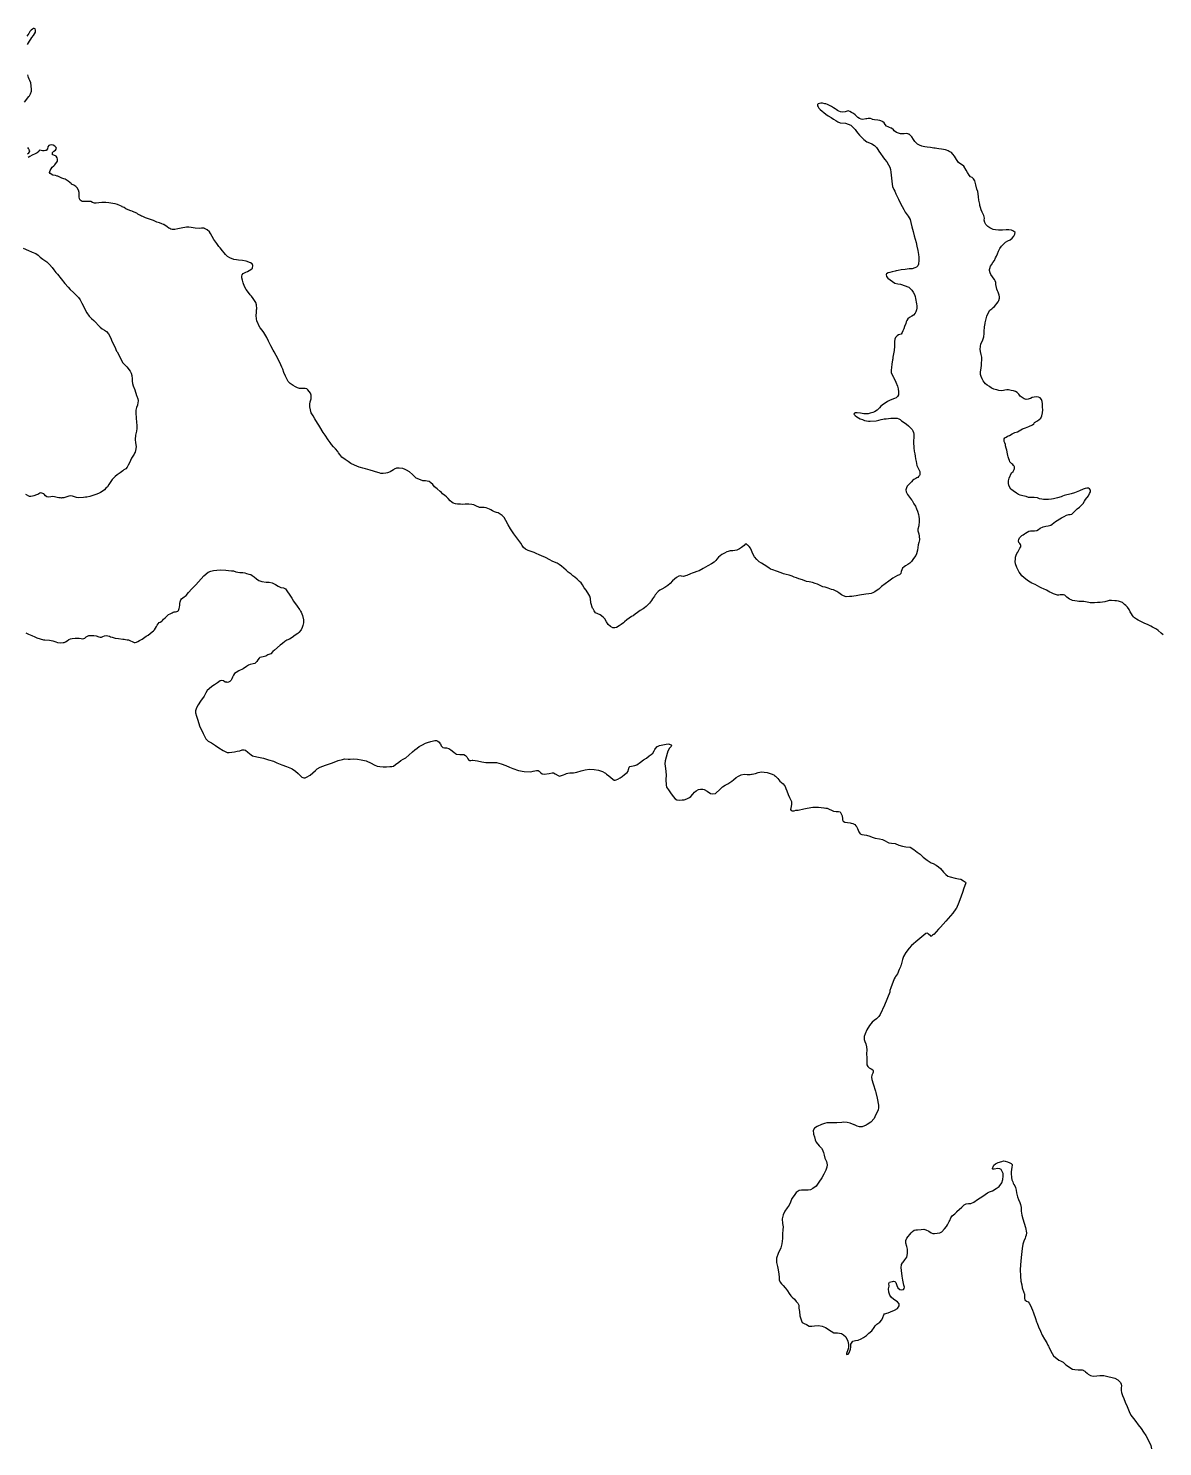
# Model space of a CAD drawing. Header units: inches. Extents: x 1341578 to 1502124, y 557203 to 748561.
# Drawn here: x 1486594 to 1489881, y 608243 to 612353 of the extents above; entities that cross this region are included whole.
import ezdxf

# ---------------------------------------------------------------- set-up
doc = ezdxf.new("R2010")
doc.units = ezdxf.units.IN
doc.header["$MEASUREMENT"] = 0
doc.layers.add('Zipcode', color=7, linetype='Continuous')

msp = doc.modelspace()

# ---------------------------------------------------------------- linework, layer by layer
at = {"layer": 'Zipcode'}
for points in [[(1486591.7, 612306.2), (1486594.6, 612311), (1486597.7, 612315.9), (1486600.9, 612321.2), (1486604.2, 612326.8), (1486608.5, 612332.2), (1486612.1, 612337.1), (1486614.5, 612342.3), (1486614.9, 612347.4), (1486613.2, 612351.4), (1486610.9, 612352.9), (1486608.9, 612352.9), (1486606, 612351.1), (1486602.4, 612347.7), (1486598.5, 612343.4), (1486595, 612338), (1486589.7, 612330.6)], [(1486582.8, 612139.3), (1486595.5, 612155.2), (1486597.1, 612157.5), (1486600.5, 612163.5), (1486602.6, 612170.5), (1486602.9, 612176.6), (1486601.2, 612194.9), (1486598.6, 612201.6), (1486596.2, 612206), (1486594.6, 612210.9), (1486592.7, 612218.2)], [(1489882.5, 610596), (1489876.7, 610600.6), (1489868.1, 610607.7), (1489862.6, 610611.7), (1489857.1, 610614.5), (1489851.2, 610617.8), (1489846.7, 610620.4), (1489836.7, 610625.3), (1489829.5, 610628.5), (1489823.5, 610631.4), (1489819.3, 610633.5), (1489809.6, 610638.2), (1489804.6, 610641.3), (1489799.2, 610645.2), (1489796.2, 610647.9), (1489793.6, 610651.8), (1489790.4, 610656.1), (1489787, 610662.7), (1489783.3, 610669.1), (1489778.4, 610675.7), (1489774.5, 610680.2), (1489770.5, 610683.8), (1489764, 610689), (1489758.5, 610691.5), (1489752.7, 610693), (1489747.1, 610693.8), (1489741.9, 610694.4), (1489732.6, 610695.5), (1489726.1, 610694.9), (1489720.1, 610693.6), (1489716.3, 610692.6), (1489713.4, 610691.4), (1489699.7, 610689.3), (1489692.3, 610688.9), (1489683.1, 610688.1), (1489678.6, 610687.9), (1489674.4, 610688.1), (1489670.6, 610688.7), (1489666.6, 610689.1), (1489656.9, 610691.4), (1489652, 610692.4), (1489646.2, 610692.6), (1489641, 610692.5), (1489637.9, 610692.6), (1489632.7, 610692.9), (1489625.8, 610693.8), (1489619.6, 610695.4), (1489615.5, 610697.1), (1489610.4, 610699.3), (1489606.9, 610701.7), (1489603.4, 610704.9), (1489597, 610710.2), (1489593.2, 610711.4), (1489589.4, 610711.9), (1489584, 610711.7), (1489579.4, 610711), (1489575.8, 610710.7), (1489564.4, 610714.2), (1489558.4, 610717), (1489553.6, 610719.7), (1489549, 610722), (1489544.4, 610724.9), (1489535.4, 610728.7), (1489530.7, 610730.6), (1489524.4, 610733.9), (1489511.1, 610741), (1489501.2, 610745.5), (1489497, 610747.9), (1489492.3, 610750.9), (1489484.4, 610757.2), (1489478.7, 610761.3), (1489473, 610766.9), (1489468.9, 610772.1), (1489465.3, 610777.3), (1489463.2, 610780.7), (1489458.2, 610791.1), (1489454.4, 610800.9), (1489453.8, 610807.7), (1489454.4, 610814.4), (1489454.8, 610820.7), (1489456, 610826.5), (1489458.2, 610831.6), (1489461.1, 610835.5), (1489463, 610838.6), (1489467.1, 610846.6), (1489469.5, 610850.3), (1489469.8, 610854.1), (1489468.5, 610857.3), (1489466.5, 610860.6), (1489464.1, 610863.4), (1489463.1, 610867.6), (1489463.8, 610872.1), (1489466.1, 610877), (1489468.8, 610879.8), (1489472.7, 610883.2), (1489476.6, 610885.8), (1489480.8, 610888.5), (1489483.6, 610890.6), (1489492.9, 610895.8), (1489497.9, 610897.3), (1489503.2, 610897.3), (1489509.3, 610897.3), (1489515.8, 610898.4), (1489521.4, 610900.8), (1489526, 610904.3), (1489534.7, 610908.5), (1489541.9, 610910.9), (1489549, 610911.8), (1489556.8, 610913.3), (1489561, 610916.3), (1489565.5, 610920.1), (1489570, 610924), (1489588, 610934.8), (1489595.2, 610938.5), (1489602.5, 610942.1), (1489608.4, 610943.9), (1489613.1, 610944.2), (1489617.8, 610945.2), (1489621.5, 610949.2), (1489632.6, 610960.8), (1489640, 610965.7), (1489646, 610971.2), (1489650.2, 610976.3), (1489654.2, 610982.8), (1489657, 610987.4), (1489665.9, 610998.4), (1489669, 611004.9), (1489671.2, 611010.4), (1489671.4, 611013.9), (1489671.5, 611014.6), (1489669.2, 611018.8), (1489665.6, 611020.6), (1489660.6, 611020.7), (1489656.3, 611019.7), (1489650.7, 611017.3), (1489640, 611012.9), (1489630.3, 611009), (1489625.1, 611007.1), (1489615.8, 611004.6), (1489595.8, 610999.4), (1489590.8, 610997.4), (1489586.6, 610995.3), (1489576.4, 610992.3), (1489564.4, 610989.5), (1489558.3, 610988.3), (1489550.3, 610988.1), (1489535.9, 610987.4), (1489530.2, 610988.3), (1489523.6, 610990.1), (1489518.1, 610992.7), (1489508.5, 610993.9), (1489500, 610993.5), (1489492.3, 610993.5), (1489484.9, 610996.4), (1489475.7, 610998.7), (1489468.3, 611000.6), (1489463.2, 611002.6), (1489456.9, 611006.3), (1489447.4, 611012.8), (1489440.7, 611017.3), (1489435, 611028.3), (1489433.9, 611035.2), (1489434.1, 611042.1), (1489435.7, 611049.7), (1489443.2, 611064.8), (1489447.2, 611069.2), (1489450.5, 611074.4), (1489451.8, 611078), (1489451.6, 611082), (1489450.6, 611084.8), (1489449, 611086.7), (1489446.3, 611088.8), (1489443.5, 611090.9), (1489440.7, 611093.7), (1489438.3, 611097.3), (1489436.5, 611101), (1489434.7, 611105.3), (1489433.1, 611111.2), (1489432.1, 611115.5), (1489431, 611120.1), (1489428.9, 611130.5), (1489427.4, 611136.9), (1489425.7, 611143.3), (1489425, 611147.1), (1489423.7, 611152), (1489421.7, 611155.8), (1489421.1, 611159.3), (1489421.2, 611163.7), (1489423.2, 611166.4), (1489426.9, 611168.8), (1489431.1, 611170.8), (1489436.6, 611173.5), (1489444.3, 611177.8), (1489452.4, 611181.5), (1489459.9, 611184.3), (1489465.2, 611186.7), (1489469.8, 611189.4), (1489474.7, 611192.3), (1489482.9, 611195.8), (1489492.8, 611199), (1489503.6, 611203.8), (1489507.7, 611206.6), (1489509.6, 611210.6), (1489517.8, 611215.8), (1489523.3, 611220), (1489527.3, 611223.9), (1489530.6, 611230.3), (1489532.7, 611238.6), (1489533.1, 611247.2), (1489532.7, 611255.2), (1489532.5, 611264.5), (1489531.7, 611271.7), (1489529.4, 611277.4), (1489525.9, 611281.9), (1489521.4, 611284.7), (1489514, 611285.5), (1489508.4, 611284.6), (1489502.9, 611283), (1489498.1, 611280.8), (1489494.3, 611279.3), (1489491.1, 611278), (1489484.8, 611277.6), (1489479.7, 611279.5), (1489473.6, 611283), (1489468.3, 611287.4), (1489464, 611292.8), (1489459.3, 611297.6), (1489454, 611300.5), (1489448.9, 611302.3), (1489441.4, 611303.5), (1489433.7, 611305.3), (1489429.3, 611305.1), (1489423.7, 611304.2), (1489419.7, 611303.5), (1489413.5, 611303.1), (1489406, 611303.9), (1489400, 611305.2), (1489395.1, 611306.3), (1489391.4, 611307.8), (1489387.8, 611309.4), (1489384.9, 611310.8), (1489379, 611315), (1489372.3, 611319.1), (1489367.2, 611323.3), (1489363.4, 611327.7), (1489360.5, 611331.9), (1489358.2, 611337.8), (1489354.9, 611344.2), (1489352.5, 611349.5), (1489352.5, 611357.1), (1489353.8, 611363.7), (1489355.3, 611368.4), (1489356, 611376.8), (1489356.1, 611385.4), (1489356.7, 611390), (1489356.4, 611399.9), (1489354.9, 611408.3), (1489353.2, 611416.6), (1489352.2, 611423.2), (1489352.9, 611431.3), (1489354, 611438.5), (1489358.6, 611447.7), (1489362.1, 611459.4), (1489363.9, 611468.9), (1489363.9, 611479.6), (1489364.3, 611483.1), (1489364.8, 611488), (1489366.3, 611497.8), (1489366.8, 611499.8), (1489371.3, 611519), (1489373.5, 611523.4), (1489380.4, 611536), (1489382.8, 611538.4), (1489385.5, 611540.5), (1489389.7, 611543.7), (1489393.3, 611547.1), (1489397.7, 611551.7), (1489400.5, 611555.3), (1489404.1, 611561), (1489405.8, 611564.7), (1489407.6, 611570.7), (1489408, 611574.9), (1489407.4, 611579.5), (1489406, 611583), (1489404.2, 611588.1), (1489402, 611592.6), (1489399.9, 611597.4), (1489399.1, 611602.2), (1489397.4, 611610.4), (1489397.1, 611616.2), (1489395.8, 611621), (1489393.6, 611625.3), (1489390, 611629.8), (1489389.6, 611630.3), (1489387.3, 611633.2), (1489383.3, 611639.3), (1489380.7, 611644.6), (1489379.1, 611651.2), (1489379.4, 611654.2), (1489379.7, 611656.8), (1489382.3, 611663.7), (1489384.6, 611668.1), (1489388.6, 611674.6), (1489393.2, 611680.4), (1489396.6, 611687.6), (1489399.1, 611692.5), (1489401.8, 611699.5), (1489405.1, 611707.6), (1489408.5, 611715.2), (1489413.9, 611722.3), (1489417.2, 611725.7), (1489421.1, 611729.9), (1489425.3, 611733.1), (1489432.1, 611737.1), (1489438.9, 611740.4), (1489444.9, 611745.2), (1489449.6, 611750.7), (1489452.6, 611756.7), (1489453.3, 611761), (1489449, 611765.5), (1489442.7, 611767.9), (1489435.4, 611769), (1489427.2, 611769.2), (1489416.6, 611768.3), (1489405.3, 611768), (1489396.7, 611769.1), (1489389.9, 611770.4), (1489379.8, 611774.7), (1489373.9, 611778.7), (1489368.3, 611784.6), (1489365.3, 611790.2), (1489363.7, 611797.1), (1489364.3, 611803), (1489362.1, 611811), (1489358, 611820), (1489354.6, 611827.3), (1489352.8, 611833.7), (1489351.4, 611839.7), (1489350.5, 611843.4), (1489347.6, 611855.5), (1489346.7, 611865.2), (1489346.1, 611873.4), (1489344.8, 611880.1), (1489342.7, 611887.4), (1489339.4, 611899.4), (1489336.4, 611910.7), (1489332.7, 611916.6), (1489328.4, 611920.4), (1489324.1, 611923.2), (1489320.3, 611927.6), (1489315, 611934.9), (1489311.4, 611941.9), (1489304.2, 611954), (1489289.6, 611964.5), (1489283, 611973.3), (1489277.6, 611982.4), (1489273.1, 611988.4), (1489268.6, 611992.8), (1489262.5, 611996.5), (1489259, 611998), (1489254.1, 611999.7), (1489251.3, 612000.6), (1489239.6, 612002.6), (1489232.2, 612004.1), (1489226.7, 612005.1), (1489221.7, 612005.8), (1489217.9, 612006.1), (1489207.9, 612007.7), (1489198.3, 612008.8), (1489191.9, 612009.8), (1489186.7, 612010.5), (1489182.5, 612011.4), (1489175.7, 612014.1), (1489170.7, 612017.6), (1489166.6, 612021.1), (1489163, 612025.2), (1489158.9, 612030.5), (1489154.4, 612038.8), (1489151.4, 612041.8), (1489149.2, 612043.8), (1489145.9, 612046.2), (1489144.6, 612046.8), (1489142.8, 612047.8), (1489139.4, 612048.3), (1489132, 612047), (1489122.6, 612047.1), (1489121.2, 612047.5), (1489115.1, 612049), (1489109.8, 612051.4), (1489103, 612056.3), (1489100.4, 612058.6), (1489094.9, 612063.5), (1489093.8, 612063.9), (1489089.6, 612065.5), (1489084.9, 612067.2), (1489080.6, 612069.9), (1489076.5, 612074.5), (1489073.3, 612078.8), (1489070.3, 612081.7), (1489068.7, 612083.3), (1489061.3, 612085.8), (1489055.4, 612086.5), (1489045.9, 612087.9), (1489040.3, 612089.3), (1489039.2, 612089.6), (1489033.8, 612091.4), (1489029.9, 612091.8), (1489029.3, 612091.9), (1489027.6, 612091.7), (1489023.9, 612091.2), (1489023, 612091.1), (1489020.4, 612090.5), (1489011.6, 612089), (1489007.4, 612089.6), (1489002.1, 612091.9), (1488997.9, 612094.5), (1488994.2, 612097.8), (1488990.1, 612102.4), (1488985.3, 612106.4), (1488979.5, 612109.4), (1488974, 612112.4), (1488969.8, 612113.5), (1488966.5, 612112.9), (1488961.2, 612111.2), (1488953.3, 612110.4), (1488947.5, 612111.1), (1488942, 612112.9), (1488938.2, 612114.9), (1488934.2, 612117.6), (1488932.1, 612119.4), (1488927.3, 612122.2), (1488920.9, 612127), (1488915.3, 612129.7), (1488909.5, 612132.3), (1488905.2, 612134.2), (1488901.6, 612134.5), (1488895, 612136.2), (1488890.1, 612136.6), (1488886.1, 612135.7), (1488882.7, 612134.5), (1488881.6, 612133), (1488881, 612132.3), (1488880.5, 612130.1), (1488881, 612128.1), (1488882.3, 612125.1), (1488884.5, 612122), (1488888.1, 612118), (1488904.6, 612104), (1488911.5, 612099.7), (1488920.5, 612094.7), (1488927.4, 612090.3), (1488933.5, 612085.5), (1488939.3, 612082.3), (1488945.8, 612079), (1488961.7, 612077.9), (1488969.5, 612075.8), (1488977.1, 612072.1), (1488984.3, 612066.1), (1488989.7, 612059.8), (1488994, 612053.9), (1488997.9, 612048.8), (1489002.4, 612043.8), (1489014.9, 612030.9), (1489023.4, 612024.4), (1489031.3, 612021), (1489038.4, 612018.2), (1489045.5, 612013.6), (1489051.2, 612007.5), (1489055.1, 612002.3), (1489058, 611997.4), (1489074.6, 611974.3), (1489081.4, 611966), (1489086.5, 611957.6), (1489090.1, 611950.6), (1489092.1, 611943.7), (1489092.9, 611936.6), (1489096.6, 611901.9), (1489098.1, 611894.7), (1489101.3, 611886), (1489104.3, 611880.9), (1489108, 611873.1), (1489115.1, 611858.1), (1489121.8, 611843.4), (1489125.5, 611836.8), (1489130.4, 611827.9), (1489134.7, 611820.8), (1489143.1, 611808.9), (1489148.7, 611799.1), (1489151.1, 611790), (1489154, 611778.1), (1489157.4, 611764.7), (1489160.7, 611752.2), (1489163.9, 611742), (1489166.3, 611732.2), (1489168.8, 611722), (1489171.6, 611709.2), (1489173.4, 611697.9), (1489174, 611689.9), (1489173.9, 611681.3), (1489172.9, 611669.3), (1489171.7, 611665.1), (1489167.8, 611661.3), (1489162.8, 611658.7), (1489155.1, 611656.6), (1489146, 611656.2), (1489140.2, 611655.4), (1489134.6, 611654.5), (1489122.6, 611652.8), (1489114.1, 611651.5), (1489109, 611650.3), (1489105.4, 611649.2), (1489096.9, 611647.5), (1489089.9, 611645.6), (1489085.1, 611644.1), (1489080.7, 611641.8), (1489079.3, 611639.3), (1489081, 611634.2), (1489084.2, 611629.4), (1489104.5, 611614.3), (1489113.2, 611612.4), (1489121, 611611.8), (1489145, 611602.7), (1489148.3, 611600.1), (1489153.8, 611594.3), (1489157.6, 611589), (1489161.5, 611581.3), (1489163.3, 611576.2), (1489164.3, 611570.4), (1489167.5, 611554.6), (1489168, 611548.6), (1489168, 611541.8), (1489167.3, 611537.3), (1489165.3, 611531.4), (1489163.2, 611527.4), (1489158.5, 611522), (1489153.7, 611518.8), (1489146.7, 611515.3), (1489142.6, 611511.2), (1489139.5, 611506.8), (1489137.5, 611502.2), (1489136.3, 611497.6), (1489133, 611489.4), (1489130.7, 611482.4), (1489128.2, 611476.6), (1489125.6, 611471.4), (1489122.9, 611466.8), (1489115.5, 611464.5), (1489111.4, 611462.1), (1489106.9, 611457.2), (1489105, 611452.7), (1489103.6, 611445.4), (1489103.5, 611437.7), (1489104.1, 611432), (1489102.4, 611419.6), (1489100.7, 611410.1), (1489098.9, 611400), (1489098.4, 611395.8), (1489098, 611392.3), (1489096.4, 611380.1), (1489094.6, 611370.2), (1489094.4, 611362.1), (1489094.5, 611354.8), (1489098.6, 611346.3), (1489100.2, 611343.5), (1489100.9, 611342.2), (1489107.3, 611327.6), (1489112.3, 611316.4), (1489114.6, 611308.7), (1489115.4, 611299.7), (1489115.2, 611291.2), (1489112.8, 611285.9), (1489108.3, 611282), (1489103.3, 611280.3), (1489095.7, 611277.1), (1489089.5, 611274.8), (1489083.8, 611271.5), (1489079.5, 611268.6), (1489071.6, 611263.6), (1489064.4, 611258.3), (1489059.9, 611253.6), (1489056, 611249.6), (1489053.9, 611246.5), (1489045.3, 611241.8), (1489040.6, 611239.7), (1489033.6, 611237.5), (1489027, 611236.3), (1489021.3, 611235.7), (1489014.8, 611236.3), (1489005, 611238), (1488995.4, 611239), (1488990.3, 611238.4), (1488986.1, 611236.3), (1488987, 611234.1), (1488990.2, 611230.8), (1488994.5, 611227.7), (1488999, 611224.6), (1489004.3, 611221.8), (1489010.5, 611219.3), (1489016.7, 611216.9), (1489022.8, 611215.9), (1489028, 611215.2), (1489032.8, 611214.7), (1489050.2, 611215.8), (1489058.4, 611217.8), (1489065.5, 611219.6), (1489069.9, 611220.7), (1489074.1, 611221.2), (1489079.1, 611221.2), (1489093.2, 611223.1), (1489104.3, 611223.8), (1489111.6, 611223.1), (1489116.5, 611221.2), (1489120.1, 611219.2), (1489124.2, 611215.8), (1489131.5, 611210.5), (1489138.4, 611205.7), (1489144.1, 611200.9), (1489149.3, 611196.2), (1489154.7, 611190.4), (1489157.2, 611186.5), (1489158.9, 611182.1), (1489160, 611176.8), (1489160.2, 611171.4), (1489158.3, 611154.1), (1489159.3, 611137.6), (1489161, 611127.9), (1489162.7, 611120.4), (1489163.8, 611113.2), (1489164.8, 611106), (1489166.3, 611097.8), (1489167.7, 611092), (1489168.5, 611086.3), (1489175.4, 611072.8), (1489176.9, 611068.9), (1489177.2, 611063.7), (1489176.7, 611059.6), (1489175.7, 611056.9), (1489173.2, 611054.1), (1489170.9, 611051.9), (1489168.3, 611050.2), (1489165.4, 611048.8), (1489163.5, 611048.1), (1489159.9, 611046), (1489156.5, 611043.3), (1489153.2, 611039.4), (1489147.8, 611034.3), (1489143.9, 611030), (1489140.7, 611025.9), (1489138, 611021.6), (1489136.9, 611015.9), (1489137.8, 611009.5), (1489141, 611002.1), (1489146.8, 610994.1), (1489153.2, 610987.1), (1489154.5, 610984.8), (1489160.1, 610975.3), (1489164.1, 610968), (1489167.8, 610960.7), (1489170.6, 610953.5), (1489173.2, 610944.5), (1489174.1, 610938.1), (1489174.7, 610931.9), (1489174.7, 610924.9), (1489174.7, 610924.7), (1489174, 610911.4), (1489171.7, 610901.4), (1489171.7, 610896.5), (1489174.4, 610888.1), (1489175.6, 610881.3), (1489175.8, 610871), (1489174.2, 610863.6), (1489171.9, 610856.5), (1489170, 610840.7), (1489167.3, 610830), (1489165.1, 610825.5), (1489161.7, 610820.5), (1489156.8, 610813.6), (1489153.1, 610808.4), (1489147.9, 610803.7), (1489141.9, 610799.2), (1489135.9, 610795.3), (1489131.5, 610792.5), (1489126.5, 610788.5), (1489122.8, 610778.8), (1489122.1, 610773.3), (1489122.1, 610773.2), (1489121.7, 610772.9), (1489118.1, 610769.5), (1489112.4, 610767.5), (1489105.5, 610763.4), (1489098.7, 610760), (1489087.7, 610751.4), (1489066.5, 610735.7), (1489061.2, 610730.6), (1489058.2, 610727.9), (1489053.9, 610724.8), (1489046.3, 610720.1), (1489041.3, 610717.4), (1489035.8, 610715.1), (1489029.3, 610714.3), (1489021, 610713.7), (1489002.3, 610710.1), (1488992.8, 610708.5), (1488986.1, 610707.6), (1488980.5, 610707.1), (1488973.6, 610706.2), (1488963.3, 610706.1), (1488955.6, 610708.3), (1488950.5, 610711.3), (1488946.1, 610714.4), (1488942.3, 610717.6), (1488937, 610721.6), (1488930.7, 610724.2), (1488926.6, 610725.6), (1488921.5, 610727.2), (1488911.1, 610731.3), (1488903, 610733.4), (1488896.5, 610735), (1488890.7, 610737.8), (1488880.9, 610742), (1488873.7, 610744.7), (1488866.1, 610746.8), (1488856.4, 610748.7), (1488849.1, 610750.1), (1488837.2, 610754.5), (1488826.7, 610757.7), (1488820.2, 610760.3), (1488813.4, 610763), (1488807.2, 610766), (1488798.7, 610768.2), (1488789.5, 610770.4), (1488781.9, 610772.4), (1488775, 610775), (1488761.4, 610780.5), (1488751.4, 610783.9), (1488744.8, 610786.2), (1488739.1, 610789.4), (1488726.3, 610798.2), (1488718, 610803.1), (1488711.4, 610807.6), (1488711.3, 610807.6), (1488704.8, 610813.6), (1488697.8, 610821.6), (1488692.9, 610830.2), (1488688.9, 610839.7), (1488686.1, 610846.5), (1488682.7, 610851.9), (1488678.3, 610855.4), (1488678, 610855.6), (1488673.5, 610858.8), (1488671.3, 610857.9), (1488668.5, 610854.7), (1488664.3, 610851.8), (1488660.4, 610848.8), (1488655, 610845), (1488650.4, 610842.7), (1488646.5, 610841.4), (1488635.4, 610839.3), (1488627.7, 610838.6), (1488621.6, 610837.3), (1488618, 610835.9), (1488611.3, 610832.7), (1488603.2, 610827.9), (1488594.2, 610820.3), (1488589.2, 610815.3), (1488585.7, 610811.2), (1488580.8, 610806.5), (1488573.5, 610801.3), (1488563.2, 610796), (1488555.6, 610791.3), (1488549.5, 610787.4), (1488537.4, 610781.2), (1488531, 610779.1), (1488523.2, 610776.3), (1488517.1, 610774.3), (1488512.2, 610772.5), (1488502.1, 610767.6), (1488491.7, 610764.5), (1488486.3, 610765.5), (1488483.2, 610766.6), (1488478.4, 610765.5), (1488471.6, 610761.9), (1488460.9, 610751.8), (1488453.7, 610744.6), (1488447.1, 610738.6), (1488438.4, 610732.5), (1488429.3, 610728.4), (1488423.4, 610725), (1488418.9, 610721.1), (1488410.6, 610711.8), (1488408.1, 610708), (1488402.7, 610700.3), (1488399.4, 610694.8), (1488393.3, 610687.4), (1488389.1, 610682.7), (1488383.8, 610677.7), (1488379.4, 610674.2), (1488375.3, 610671.3), (1488366.6, 610666), (1488359, 610660), (1488352.6, 610655.2), (1488346.5, 610650.5), (1488341.9, 610648.5), (1488335, 610644.2), (1488328.2, 610638.7), (1488321.7, 610633.1), (1488318.1, 610630.6), (1488311.7, 610625.7), (1488306.3, 610621.5), (1488298.3, 610616.7), (1488293.7, 610615.4), (1488287.6, 610616.3), (1488280.7, 610619.4), (1488274.3, 610625.6), (1488269.5, 610633.6), (1488264.7, 610641.8), (1488259.5, 610646.7), (1488251.1, 610653.5), (1488237.3, 610659.6), (1488233.4, 610664.7), (1488230.5, 610670.9), (1488228.8, 610673.1), (1488224.2, 610688.2), (1488223.1, 610701.1), (1488221.3, 610707.8), (1488217.9, 610712.9), (1488210, 610724.7), (1488204.9, 610732.2), (1488200, 610740.3), (1488195.3, 610746.7), (1488190.5, 610750.3), (1488183.8, 610757.3), (1488177.4, 610762.5), (1488171.8, 610766.9), (1488166.9, 610771.3), (1488158.3, 610777.2), (1488151.9, 610783.2), (1488145.3, 610788.6), (1488138.7, 610794.1), (1488132.4, 610799.3), (1488126.1, 610802.9), (1488118.7, 610806.5), (1488111.8, 610809.1), (1488104.8, 610812.6), (1488092.6, 610819.2), (1488081.2, 610824.3), (1488074, 610827.1), (1488065.7, 610830.9), (1488059.3, 610834.3), (1488053.4, 610836.5), (1488042, 610840.3), (1488034.9, 610843.4), (1488028.4, 610849), (1488024.6, 610854.1), (1488020.5, 610861.6), (1488011.9, 610872.9), (1488006, 610880.6), (1488000.9, 610888.1), (1487997.2, 610894), (1487991.2, 610902.5), (1487983.8, 610914.5), (1487977.5, 610927.2), (1487972.6, 610935.8), (1487967.2, 610941.4), (1487954.8, 610948.7), (1487950.5, 610950.3), (1487944.5, 610952.2), (1487938.4, 610954.7), (1487933.6, 610958.1), (1487930.4, 610960.2), (1487920.6, 610963.8), (1487914.6, 610964.4), (1487908.7, 610964.2), (1487901.2, 610965), (1487891, 610969), (1487884.4, 610972.1), (1487878.5, 610973), (1487870.1, 610974), (1487859.3, 610974.1), (1487851.6, 610973.7), (1487846.4, 610974.1), (1487841.9, 610974.2), (1487837.8, 610974), (1487831.2, 610975.1), (1487825.2, 610977.3), (1487821, 610979.7), (1487816.4, 610983.7), (1487810.3, 610990.9), (1487805.1, 610995.8), (1487801.1, 610998.9), (1487794.2, 611004.5), (1487790.8, 611008.1), (1487786.8, 611011.4), (1487778.6, 611018.2), (1487770.9, 611024.5), (1487765.9, 611031.2), (1487760.6, 611036.2), (1487755.3, 611039.9), (1487749.6, 611041.2), (1487745.1, 611041.7), (1487736.9, 611042), (1487725.6, 611046.3), (1487717.6, 611050), (1487711.6, 611055.2), (1487707, 611060.1), (1487698, 611068.1), (1487689.7, 611072.5), (1487685.6, 611074.8), (1487679.2, 611077.1), (1487668.6, 611078.7), (1487660.6, 611078.3), (1487654.4, 611075.6), (1487652.4, 611073.8), (1487642.3, 611067.6), (1487637.8, 611065.9), (1487634.9, 611065.3), (1487629.9, 611064.3), (1487622.5, 611063.3), (1487620.8, 611063.4), (1487615.7, 611063.5), (1487610.8, 611064.7), (1487599.8, 611068.1), (1487593.7, 611070.2), (1487584, 611072.3), (1487571.2, 611076.2), (1487563.2, 611078.1), (1487556.1, 611080.1), (1487552.4, 611081.5), (1487539, 611087.4), (1487528.3, 611092.5), (1487520.3, 611097.6), (1487511.7, 611103.3), (1487502.6, 611110.8), (1487496.7, 611118.1), (1487493.1, 611123.1), (1487490.3, 611127.2), (1487483.7, 611134.8), (1487478.1, 611140.2), (1487472.4, 611146.9), (1487468.8, 611152.5), (1487462.8, 611161.1), (1487453.8, 611174.6), (1487448.5, 611182.3), (1487438.6, 611198.5), (1487435.2, 611203.6), (1487431.6, 611208.7), (1487424.1, 611221.8), (1487419.3, 611230.2), (1487413.8, 611238.6), (1487409.8, 611256), (1487409.6, 611264.4), (1487410.9, 611270.9), (1487413.1, 611279.3), (1487413.8, 611284.6), (1487413.2, 611290.5), (1487411.6, 611296.1), (1487403.5, 611305.9), (1487401.1, 611308), (1487396.3, 611309.6), (1487390.9, 611309.8), (1487385, 611309.1), (1487379.6, 611309.7), (1487374, 611311.2), (1487368, 611313.8), (1487361.1, 611317.6), (1487352.9, 611323.9), (1487346.9, 611329.8), (1487339.4, 611345.6), (1487334.6, 611355.3), (1487331.3, 611365.2), (1487328.7, 611371.3), (1487325.5, 611378), (1487317.7, 611394.6), (1487306.2, 611415.2), (1487303.4, 611420.7), (1487296.6, 611433.5), (1487289.6, 611446.7), (1487284.5, 611456.8), (1487276, 611472.1), (1487271, 611478.2), (1487265.8, 611485.1), (1487265, 611486.1), (1487256.2, 611505.1), (1487255.1, 611511.1), (1487253.8, 611520.7), (1487254.6, 611529.4), (1487255.3, 611537.4), (1487255.5, 611540.2), (1487254.7, 611551.8), (1487252.7, 611558.6), (1487249.6, 611564.2), (1487245.7, 611570), (1487241, 611576.6), (1487236.7, 611581.1), (1487231.6, 611587.6), (1487225.2, 611596.1), (1487220.4, 611604.7), (1487216, 611616), (1487214.2, 611623.7), (1487212.8, 611629.8), (1487212.5, 611634.8), (1487213.8, 611639.2), (1487216.2, 611642.3), (1487219.8, 611644.6), (1487224.3, 611646.9), (1487228.6, 611648.8), (1487238.6, 611654.1), (1487243.7, 611658), (1487244.7, 611666), (1487242.1, 611670.2), (1487237.2, 611673.1), (1487225.2, 611677.9), (1487214.2, 611680.6), (1487203.1, 611681.4), (1487197.3, 611681.8), (1487189.7, 611683.2), (1487177.7, 611687.7), (1487170.8, 611691.7), (1487165.5, 611697.4), (1487161.2, 611702.9), (1487156.9, 611707.9), (1487149.3, 611717.1), (1487146.2, 611721), (1487146.2, 611721), (1487139.6, 611729.4), (1487131.7, 611740.9), (1487126.6, 611749.5), (1487121.8, 611758.7), (1487118.4, 611763.7), (1487111.7, 611769.5), (1487104.8, 611773.3), (1487103.4, 611774.1), (1487095.4, 611774.1), (1487088.7, 611773.4), (1487077.5, 611774.4), (1487065.5, 611776.3), (1487059.2, 611776.7), (1487057.9, 611776.7), (1487051.9, 611776.5), (1487047.3, 611776.1), (1487041.2, 611774.7), (1487027.1, 611771.7), (1487018.1, 611769.8), (1487010.6, 611770), (1487006.5, 611771.4), (1487004.2, 611772.6), (1487001, 611774.3), (1486996.6, 611778.2), (1486986.2, 611784.2), (1486985.9, 611784.4), (1486980.4, 611786.8), (1486974.1, 611789), (1486966.3, 611791.6), (1486960.4, 611794.7), (1486956.1, 611796.3), (1486941.8, 611801.3), (1486933.8, 611804.1), (1486925.8, 611807.4), (1486922.1, 611808.9), (1486918.6, 611810.3), (1486911.6, 611814.3), (1486908.5, 611817.4), (1486896, 611822.2), (1486894.5, 611822.8), (1486890.9, 611824.1), (1486883.5, 611827.1), (1486876.2, 611830.4), (1486871.5, 611833.5), (1486865.9, 611836.1), (1486865.5, 611836.3), (1486861.2, 611838.9), (1486852.3, 611842.6), (1486845.4, 611844.1), (1486838.7, 611845.6), (1486827, 611847.3), (1486818.6, 611847.9), (1486811.9, 611848.8), (1486806.4, 611848.8), (1486797.9, 611847.6), (1486790.5, 611846.3), (1486785.8, 611846.6), (1486779.9, 611848.7), (1486775.3, 611851.1), (1486770.1, 611851.7), (1486765.3, 611851.2), (1486761, 611851.6), (1486750.1, 611850.9), (1486744, 611855.1), (1486741.8, 611858.6), (1486741.3, 611865), (1486741.1, 611869.8), (1486741.5, 611877.5), (1486739.7, 611884.5), (1486735.4, 611890.9), (1486731.7, 611894.3), (1486725.8, 611898.2), (1486719.2, 611901.9), (1486718.7, 611902.2), (1486709.5, 611909.9), (1486703.6, 611914.3), (1486700.5, 611915.5), (1486696.5, 611917), (1486690.5, 611919.3), (1486687.2, 611920.9), (1486683.5, 611922.6), (1486679.7, 611924.2), (1486677.7, 611925.1), (1486672.7, 611926.2), (1486664.8, 611927.9), (1486656.9, 611932.3), (1486655.5, 611935), (1486656.9, 611940.6), (1486663.3, 611950.4), (1486667.6, 611954.7), (1486670.4, 611957.7), (1486672.9, 611960.5), (1486676.2, 611964.9), (1486678.5, 611968.4), (1486678.8, 611972.5), (1486678.5, 611973.5), (1486677.5, 611977.7), (1486674.1, 611982.4), (1486667.4, 611985.9), (1486663.6, 611986.6), (1486663.8, 611988.6), (1486664.1, 611993.1), (1486667.9, 611996.8), (1486672.6, 612000.3), (1486675.1, 612004.4), (1486674.8, 612008.1), (1486671.7, 612010.5), (1486670.4, 612011.5), (1486665.4, 612014.4), (1486659.9, 612015.8), (1486656.1, 612014.9), (1486653, 612013.3), (1486650.5, 612009.6), (1486649.2, 612004.2), (1486646, 611999.5), (1486643.3, 611998.7), (1486639.4, 611998), (1486634.6, 611998.2), (1486630.6, 611999.1), (1486627.5, 611999.6), (1486625.4, 611998.6), (1486624.2, 611996.2), (1486619.6, 611992.2), (1486614.1, 611989.1), (1486605, 611985.4), (1486598.3, 611981.9), (1486593, 611978.8)], [(1486591.5, 611989), (1486595.6, 611991.8), (1486597, 611994.9), (1486597.8, 611997.9), (1486596.6, 612001.4), (1486594.6, 612004.7), (1486592.5, 612008.2)], [(1486579.1, 611716), (1486594.6, 611709.3), (1486602.6, 611705.5), (1486605.1, 611704.4), (1486615.2, 611700.5), (1486622, 611695.9), (1486624.1, 611693.8), (1486627.9, 611690.2), (1486635.7, 611683.9), (1486647.7, 611676), (1486655, 611668.4), (1486662.7, 611660.4), (1486668.2, 611653.4), (1486673.6, 611645.7), (1486678.2, 611640.5), (1486699.4, 611613.3), (1486709.3, 611603.3), (1486715.3, 611596.5), (1486724.3, 611587.9), (1486731.4, 611580.8), (1486739.3, 611572.6), (1486744.1, 611566.2), (1486749.3, 611557.1), (1486763.3, 611528.6), (1486770.3, 611518.8), (1486776.5, 611512.6), (1486783.2, 611506.4), (1486802, 611486.7), (1486808, 611482.7), (1486814.3, 611478.9), (1486820.4, 611474.2), (1486826.4, 611467.4), (1486832, 611457.4), (1486837.2, 611444.6), (1486844.3, 611430.1), (1486844.3, 611429.9), (1486849.5, 611418), (1486850.9, 611415.4), (1486867.9, 611383.6), (1486872.6, 611379), (1486879.2, 611372.5), (1486889.1, 611359.4), (1486892.1, 611353.8), (1486892.1, 611353.8), (1486894, 611346.9), (1486895.1, 611337), (1486895.2, 611331.1), (1486895.7, 611324.3), (1486897.8, 611317.5), (1486902.2, 611305.5), (1486907.7, 611289.2), (1486908.3, 611287.5), (1486911.4, 611279.7), (1486912.3, 611274.4), (1486912.3, 611274.2), (1486911.6, 611267.1), (1486910.5, 611262.6), (1486910.2, 611261.1), (1486907.6, 611254.6), (1486905.3, 611246.8), (1486905.5, 611238.3), (1486906.5, 611224.6), (1486907.3, 611211.3), (1486908.2, 611202.9), (1486907.9, 611193.4), (1486907.7, 611185.8), (1486904.8, 611173.7), (1486903.2, 611162), (1486904.6, 611152.4), (1486906.2, 611141.8), (1486906.2, 611141.6), (1486905.4, 611134.7), (1486903.2, 611125.1), (1486901.5, 611121.7), (1486900.4, 611119.5), (1486892.9, 611107.6), (1486886.8, 611094.2), (1486882.9, 611087.2), (1486880.1, 611081.9), (1486876, 611076.7), (1486871, 611073.3), (1486867.3, 611070.7), (1486859.8, 611064.7), (1486851.2, 611059.6), (1486845.1, 611054.7), (1486839.9, 611049), (1486836.7, 611045.8), (1486832.6, 611039.8), (1486827.3, 611031.3), (1486823.2, 611024.4), (1486818.8, 611020.5), (1486814.6, 611015.4), (1486807.9, 611010.5), (1486803.2, 611007.9), (1486797.4, 611005.4), (1486789.9, 611001.8), (1486783.5, 611000), (1486772.5, 610996.1), (1486763.2, 610994.3), (1486759.1, 610994.1), (1486754.2, 610993.2), (1486740.5, 610992.6), (1486733.5, 610993.5), (1486727.5, 610995.3), (1486721.9, 610997.3), (1486716.3, 610998.4), (1486710.8, 610997), (1486696.7, 610992.7), (1486691.3, 610992.1), (1486690.1, 610991.9), (1486686.7, 610992.2), (1486683, 610992.5), (1486682.2, 610992.6), (1486681.9, 610992.7), (1486677.6, 610994), (1486669.7, 610995.9), (1486665, 610996.2), (1486659.3, 610995.4), (1486659.3, 610995.4), (1486652.2, 610994.8), (1486647.9, 610995.5), (1486643.4, 610998.4), (1486639.7, 611003.4), (1486639.2, 611004.1), (1486639, 611004.2), (1486636.3, 611005.5), (1486632.8, 611006.4), (1486629.9, 611006.8), (1486627.1, 611006.1), (1486624, 611004), (1486621.1, 611002), (1486618, 611001), (1486609.7, 610998.4), (1486606.1, 610997.1), (1486601.3, 610996.2), (1486596.8, 610996.6), (1486586.8, 611002.3)], [(1486586.9, 610601.3), (1486594.8, 610597.3), (1486604.3, 610593.7), (1486612.6, 610589.6), (1486618.6, 610587), (1486628.3, 610583.9), (1486638, 610581.4), (1486641.8, 610581.4), (1486655.3, 610579.7), (1486664.9, 610578.2), (1486673.3, 610575.3), (1486678.3, 610573.7), (1486686, 610572.3), (1486694.5, 610573.3), (1486697.7, 610573.2), (1486701.9, 610575.1), (1486706.2, 610578.5), (1486711.1, 610582.1), (1486716.3, 610584.2), (1486721.2, 610584.8), (1486729.6, 610585.5), (1486736.7, 610586), (1486741.2, 610586.2), (1486746.5, 610585.3), (1486751.8, 610584.2), (1486757.2, 610585.9), (1486758.9, 610587.1), (1486761.9, 610589.6), (1486765.1, 610591.8), (1486768.9, 610593.3), (1486771.8, 610593.7), (1486774.3, 610594), (1486775.7, 610593.9), (1486779.2, 610593.8), (1486783.4, 610593.3), (1486790.1, 610592.5), (1486798.6, 610590), (1486802.1, 610588.4), (1486806.3, 610588.7), (1486809.8, 610590.6), (1486814.1, 610592.6), (1486819.2, 610593.2), (1486824.2, 610592.8), (1486828.9, 610591.5), (1486832.4, 610590.1), (1486836.7, 610588.7), (1486842.1, 610587.1), (1486845.9, 610586.3), (1486854.8, 610585.2), (1486868, 610583.4), (1486871.6, 610582.8), (1486875.5, 610582.1), (1486880.4, 610581.2), (1486883.7, 610580.7), (1486888.3, 610579.2), (1486897.1, 610575.1), (1486900.4, 610573.7), (1486903.1, 610573.5), (1486907, 610574.5), (1486910.8, 610576.4), (1486915.9, 610579.4), (1486924, 610583), (1486927.3, 610585.5), (1486931.7, 610588.8), (1486935.6, 610591.7), (1486940.7, 610594.8), (1486952.7, 610604.4), (1486956.5, 610607.6), (1486959, 610610.2), (1486962.1, 610614.7), (1486964.9, 610619.3), (1486967.5, 610623.9), (1486969.6, 610627.2), (1486973.2, 610630.9), (1486975.7, 610632.7), (1486980.6, 610635.4), (1486982.7, 610637.5), (1486986, 610641), (1486990.2, 610645.3), (1486995, 610649.5), (1487000.4, 610654.2), (1487005.1, 610656.4), (1487008.4, 610658.3), (1487011.1, 610659.8), (1487013.4, 610661.1), (1487016.7, 610661.8), (1487020.2, 610662.2), (1487024.4, 610663.2), (1487027.1, 610664.4), (1487028.9, 610666.1), (1487030.3, 610668.6), (1487031, 610672), (1487031.6, 610676.2), (1487032.4, 610681.9), (1487033.2, 610686.4), (1487033.9, 610690.8), (1487034.8, 610694.1), (1487036, 610697.1), (1487037.9, 610700), (1487041.3, 610702.8), (1487045.3, 610705.7), (1487051.1, 610710), (1487057.7, 610717.9), (1487067.5, 610729.2), (1487078.8, 610740.6), (1487102.1, 610766.5), (1487114.9, 610777), (1487122.6, 610780.3), (1487130.4, 610782.1), (1487140, 610783.2), (1487150.8, 610784.4), (1487165.7, 610783.4), (1487173.6, 610782.4), (1487182.2, 610780.9), (1487188.6, 610780.6), (1487195.4, 610777.8), (1487206.8, 610775.8), (1487215.8, 610776.1), (1487221.2, 610775.5), (1487226.4, 610773.1), (1487233.2, 610771.8), (1487238.2, 610770.5), (1487242.6, 610768), (1487248.7, 610763.4), (1487255.3, 610757.5), (1487262.1, 610753.5), (1487270.7, 610750.5), (1487283.2, 610748.5), (1487292.1, 610747.8), (1487300.8, 610746.4), (1487310, 610741.8), (1487317.5, 610736.3), (1487325.4, 610732.8), (1487333.2, 610731.6), (1487338.9, 610728.6), (1487343.3, 610723.4), (1487351.3, 610710.7), (1487357.4, 610701.8), (1487362.5, 610692.7), (1487373, 610678.7), (1487379.8, 610668.6), (1487380.5, 610667.6), (1487382.4, 610664.6), (1487384.7, 610661.2), (1487387.9, 610651.6), (1487391.3, 610638.6), (1487391.5, 610629.9), (1487389.7, 610622.4), (1487387.5, 610617), (1487384, 610609.9), (1487378, 610602), (1487374.9, 610599.3), (1487367.5, 610594.3), (1487358.2, 610587.9), (1487350.2, 610583.2), (1487343.3, 610580.1), (1487337.2, 610576.2), (1487330, 610570.6), (1487323.6, 610565.7), (1487306.9, 610551.1), (1487302.3, 610547.1), (1487297, 610541), (1487287.4, 610537.2), (1487282, 610534), (1487274.7, 610532.1), (1487264.9, 610529.9), (1487262.4, 610527.9), (1487259, 610523.5), (1487255.7, 610518.3), (1487250, 610513), (1487245.4, 610511.1), (1487236.8, 610509.4), (1487231.9, 610507.9), (1487226.4, 610504.3), (1487215.9, 610497.4), (1487204.3, 610491.4), (1487196, 610486.2), (1487191.7, 610483.1), (1487188, 610479.1), (1487185.3, 610472.8), (1487183.4, 610468.2), (1487181.9, 610464.7), (1487177.6, 610460), (1487173.9, 610458.1), (1487169.6, 610457.8), (1487168.7, 610458), (1487164.4, 610458.8), (1487159, 610462), (1487153.4, 610462.9), (1487149.9, 610461.9), (1487142.3, 610456.3), (1487133.5, 610450.9), (1487125.8, 610446), (1487117.6, 610438.7), (1487112.5, 610434.3), (1487107.8, 610427.6), (1487103.4, 610418.3), (1487092.8, 610403.5), (1487085.5, 610393.2), (1487081.1, 610384.4), (1487078.4, 610375.2), (1487078.6, 610369.2), (1487080.7, 610359.6), (1487084.7, 610348.3), (1487089.7, 610332.2), (1487100.9, 610310.1), (1487108, 610294.1), (1487114.6, 610287.8), (1487124.5, 610282.9), (1487136.6, 610274.9), (1487146.2, 610268), (1487158.7, 610260.8), (1487170.3, 610255), (1487176.2, 610254.3), (1487183.7, 610255.4), (1487191.3, 610256.7), (1487199, 610258.3), (1487206.6, 610259.1), (1487213.1, 610262), (1487219.2, 610262.7), (1487223.1, 610261.7), (1487230, 610255.5), (1487239.4, 610247.8), (1487243.9, 610245.1), (1487256.4, 610242.5), (1487274.9, 610238), (1487289.9, 610233.5), (1487304.3, 610229.3), (1487314.1, 610224.7), (1487328.2, 610218.5), (1487342, 610213.6), (1487356.1, 610208), (1487358.5, 610207), (1487368.3, 610200.8), (1487376, 610193.7), (1487378.9, 610190.7), (1487381.8, 610187.7), (1487386.5, 610183.4), (1487391.7, 610181.5), (1487395.9, 610181.7), (1487399.8, 610183.4), (1487410.5, 610189.3), (1487418.5, 610195.4), (1487425.8, 610202), (1487431, 610207.3), (1487439.7, 610212.4), (1487455, 610217.5), (1487475.4, 610224.6), (1487492.1, 610231.1), (1487504.1, 610234.8), (1487510.4, 610235.8), (1487521.1, 610235), (1487526, 610235.2), (1487536.2, 610236.4), (1487547.5, 610235.4), (1487558.6, 610233.6), (1487572.9, 610230.1), (1487587, 610224.1), (1487596.1, 610218.9), (1487604.5, 610215.4), (1487612.4, 610213.6), (1487622, 610213.5), (1487626.2, 610213.5), (1487631.3, 610213.5), (1487641, 610214.3), (1487642.5, 610214.3), (1487647.1, 610214), (1487651.6, 610215.4), (1487657.5, 610219.4), (1487667.2, 610226.2), (1487673.7, 610231.6), (1487679.9, 610235.3), (1487687.7, 610239.2), (1487696.7, 610246.9), (1487707.3, 610256.2), (1487713.5, 610262.5), (1487720.2, 610267.5), (1487726.6, 610272.1), (1487736.1, 610277.3), (1487744.9, 610281.7), (1487750.7, 610283.4), (1487760, 610286.6), (1487760.6, 610286.8), (1487767.5, 610288.4), (1487771.7, 610289.1), (1487776.4, 610289.4), (1487780.1, 610287.9), (1487784, 610284.8), (1487787.5, 610280), (1487787.9, 610279.5), (1487790.3, 610274.1), (1487792.8, 610270.6), (1487794.5, 610269.1), (1487799.5, 610268.1), (1487805.2, 610267.8), (1487812, 610265.9), (1487817.9, 610262.6), (1487826.4, 610255.9), (1487831.3, 610251.5), (1487834.9, 610250.2), (1487844.6, 610249.1), (1487855.4, 610248.8), (1487861.1, 610246.2), (1487864.5, 610241.9), (1487867.7, 610236), (1487870.4, 610232), (1487872.1, 610231), (1487875.6, 610231.3), (1487880, 610232.5), (1487881.5, 610232.9), (1487895.6, 610230.7), (1487908, 610227.9), (1487919.8, 610226.1), (1487931.6, 610225.9), (1487943, 610226), (1487950.7, 610225.7), (1487964.2, 610221.5), (1487977.5, 610217.2), (1487987.9, 610211.8), (1487997.5, 610208), (1488014, 610202.8), (1488030.8, 610200), (1488050.1, 610198.9), (1488056.5, 610200.4), (1488066.4, 610202.5), (1488071, 610202.2), (1488074.5, 610200.1), (1488078.9, 610195.5), (1488082.9, 610192.9), (1488088.1, 610191.9), (1488103.1, 610194), (1488112.2, 610195.4), (1488114.5, 610195.7), (1488115.4, 610195.3), (1488120.9, 610192.9), (1488128.7, 610187.9), (1488133.4, 610186.4), (1488139.1, 610187.7), (1488144.6, 610189.9), (1488149, 610191.7), (1488153.4, 610193.3), (1488157.2, 610194.3), (1488162.8, 610195.5), (1488173.5, 610196.1), (1488183.1, 610197.9), (1488196.2, 610201.8), (1488207.6, 610204.4), (1488219.5, 610206.3), (1488233.5, 610205.6), (1488245.8, 610203.2), (1488257.5, 610199.3), (1488264.1, 610195.7), (1488265.9, 610194.6), (1488269.6, 610192.1), (1488276.4, 610186.9), (1488287.9, 610177.7), (1488291.7, 610174.6), (1488294.2, 610174.2), (1488297.3, 610175.1), (1488302, 610177.1), (1488309, 610181.2), (1488314.6, 610185.4), (1488321.4, 610190.6), (1488328.6, 610196.5), (1488332, 610200.6), (1488333.3, 610205.8), (1488335, 610212.5), (1488336.7, 610213.8), (1488341.4, 610215.4), (1488350.9, 610216.7), (1488357.1, 610218.9), (1488367.5, 610226.2), (1488376.8, 610233), (1488384.8, 610238.2), (1488392.7, 610244.6), (1488398.2, 610248.5), (1488403.1, 610252.9), (1488407.4, 610259.1), (1488409.7, 610263.6), (1488411.3, 610266.4), (1488411.9, 610267.5), (1488415.6, 610271.6), (1488416.8, 610272), (1488423, 610274.6), (1488432.4, 610276.6), (1488442.2, 610279.2), (1488449.4, 610279.7), (1488451.1, 610279.2), (1488454.3, 610278.2), (1488457.2, 610274), (1488457, 610271.8), (1488453.8, 610269), (1488451.6, 610267.1), (1488446.9, 610258.7), (1488444.6, 610252), (1488442.3, 610240.7), (1488439.6, 610230.6), (1488438, 610222.2), (1488439.7, 610208.6), (1488442.4, 610189.6), (1488441.3, 610175), (1488441.7, 610161), (1488443, 610154.2), (1488448.4, 610146.4), (1488454.7, 610137.9), (1488462.5, 610126.8), (1488467.7, 610120.1), (1488472.6, 610117.3), (1488480.6, 610116.8), (1488488.9, 610117.1), (1488494.6, 610117.2), (1488502.1, 610120.2), (1488509.9, 610124.6), (1488513.9, 610127.3), (1488519.6, 610133.9), (1488524.4, 610139.6), (1488529.3, 610144), (1488536, 610147.4), (1488541.6, 610148.6), (1488548.3, 610148.1), (1488552.3, 610147.1), (1488560.4, 610142.4), (1488570.2, 610135.7), (1488576.2, 610134.7), (1488585.3, 610135.7), (1488598.5, 610148.2), (1488604.9, 610155), (1488613.1, 610159.9), (1488620.8, 610163.6), (1488626.9, 610167.5), (1488632, 610171.6), (1488637.3, 610175.9), (1488644.7, 610181.8), (1488651.7, 610186.4), (1488659.8, 610189.6), (1488668.3, 610191.5), (1488676.4, 610191.3), (1488685, 610191.2), (1488688.9, 610191.7), (1488691.7, 610192), (1488701.4, 610194.1), (1488708.3, 610196.4), (1488718.4, 610198.5), (1488726.1, 610197.8), (1488734.4, 610196.3), (1488746.1, 610193), (1488753.9, 610190.2), (1488756.1, 610188.3), (1488758.6, 610186.2), (1488759.4, 610185.5), (1488765.2, 610179.3), (1488771.7, 610171.6), (1488780.7, 610164.2), (1488786.9, 610156), (1488789.1, 610150.3), (1488791.8, 610143.6), (1488795.4, 610133.3), (1488799.8, 610123.8), (1488804.9, 610112.7), (1488805.2, 610105.3), (1488803.9, 610098.1), (1488802.7, 610089), (1488803.9, 610086.5), (1488806.8, 610085.5), (1488812.7, 610085.8), (1488817.4, 610087.2), (1488824.8, 610087.7), (1488840.9, 610091.8), (1488851, 610093.7), (1488867.1, 610096.5), (1488867.9, 610096.6), (1488883.3, 610095.8), (1488898.9, 610094.1), (1488900, 610094), (1488904.3, 610093.7), (1488908.7, 610093.3), (1488927.2, 610084.3), (1488934.2, 610083.3), (1488941.4, 610083.3), (1488945.8, 610082.3), (1488949.3, 610077.3), (1488952.5, 610070.7), (1488952.7, 610062.1), (1488952.8, 610059.7), (1488955, 610056.1), (1488960.1, 610053.2), (1488967.3, 610051.4), (1488975.2, 610050.4), (1488977.8, 610049.9), (1488983.1, 610049), (1488988.4, 610046.1), (1488992, 610042.4), (1488992.7, 610041.7), (1488996.7, 610034.2), (1489000, 610025.1), (1489002.3, 610021.7), (1489004.7, 610019.3), (1489009, 610017.4), (1489022.2, 610014.7), (1489032.3, 610011.8), (1489039.2, 610009.3), (1489047.2, 610006.6), (1489060.1, 610004.4), (1489069, 610002.4), (1489076.9, 609998.8), (1489083.1, 609994.4), (1489087.2, 609992.5), (1489095.4, 609992.3), (1489105.7, 609990.5), (1489116.6, 609986.1), (1489126.6, 609983), (1489136.2, 609981.7), (1489149, 609980.5), (1489159.5, 609974), (1489169.8, 609966), (1489178, 609960), (1489187.1, 609951.3), (1489198.1, 609943), (1489204.1, 609938.6), (1489209.7, 609934.5), (1489216.1, 609932.8), (1489224.5, 609928.5), (1489231.5, 609923.4), (1489237, 609918.6), (1489246, 609908), (1489252, 609901.5), (1489258.1, 609896.6), (1489265.2, 609894.2), (1489279.6, 609890.5), (1489289, 609889), (1489296.2, 609887.6), (1489303.7, 609883.2), (1489309.5, 609879.1), (1489310.6, 609876.9), (1489303.8, 609858.5), (1489301.6, 609852), (1489296.2, 609835.2), (1489288.3, 609815.5), (1489282.4, 609801.8), (1489281.9, 609801.2), (1489272.7, 609788.6), (1489252.4, 609766.3), (1489236.8, 609748.8), (1489230.8, 609742.3), (1489217.4, 609727.7), (1489216.9, 609727.3), (1489214.1, 609725.4), (1489210.9, 609722.9), (1489210.2, 609722.4), (1489209.5, 609721.9), (1489208.1, 609723.2), (1489202.5, 609728.6), (1489199, 609731.4), (1489194.9, 609730), (1489188.6, 609725.4), (1489171.2, 609710.6), (1489153.1, 609695.1), (1489145.8, 609688.1), (1489136.2, 609674.7), (1489130.2, 609663.9), (1489126.8, 609655), (1489124.8, 609646.8), (1489123.5, 609639.6), (1489122.5, 609637.2), (1489121, 609633.9), (1489121, 609633.8), (1489117.5, 609625.9), (1489112.2, 609613.3), (1489106.6, 609605.8), (1489105.2, 609603.9), (1489103.2, 609598.6), (1489093, 609572.5), (1489090.5, 609565.2), (1489090.1, 609560), (1489074.3, 609522.2), (1489062.4, 609495.1), (1489058.3, 609489.4), (1489056.7, 609487.9), (1489051.3, 609482.9), (1489044.8, 609478.1), (1489039.4, 609472.9), (1489031.3, 609463.4), (1489023.8, 609451.1), (1489018.7, 609439.3), (1489015.6, 609431.7), (1489015.7, 609423.4), (1489017.9, 609417.1), (1489021.1, 609410.9), (1489022.8, 609401.6), (1489023.4, 609393.3), (1489022.9, 609381.4), (1489023.8, 609369.6), (1489023.6, 609359.4), (1489023.3, 609349.9), (1489026.5, 609344.7), (1489030.2, 609341.3), (1489036.4, 609337.6), (1489041.1, 609335.2), (1489041.6, 609333.5), (1489041.6, 609328.8), (1489040.6, 609325.7), (1489037.8, 609319.3), (1489036.9, 609313.6), (1489037.6, 609307.1), (1489041.5, 609294.1), (1489048.5, 609273.6), (1489049.8, 609269.5), (1489053.6, 609252.9), (1489056.9, 609232.7), (1489057.2, 609224.9), (1489056.1, 609219), (1489053.1, 609212.5), (1489048.2, 609203.5), (1489044.4, 609194.4), (1489035.1, 609183.5), (1489024.8, 609176.9), (1489022, 609175.1), (1489010, 609170.2), (1489002.7, 609169.8), (1488995.7, 609172.3), (1488988, 609175.3), (1488987.3, 609175.6), (1488975, 609180.7), (1488966.3, 609182.9), (1488957.3, 609183.5), (1488951.3, 609182.5), (1488936.3, 609181.3), (1488918.4, 609182), (1488907.6, 609181.4), (1488901.1, 609179.3), (1488892.6, 609176.6), (1488879.8, 609171.1), (1488872.1, 609165.8), (1488868.5, 609159), (1488869.3, 609149.7), (1488869.4, 609148.7), (1488872.1, 609140.5), (1488874, 609131.8), (1488876.6, 609125.5), (1488885.8, 609115.2), (1488891.8, 609107.8), (1488896.1, 609101.1), (1488896.2, 609100.8), (1488898.1, 609095.3), (1488899.5, 609088), (1488902.1, 609079.2), (1488902.2, 609079), (1488906.9, 609069.2), (1488908.3, 609060.3), (1488907.9, 609053.3), (1488904.9, 609044.8), (1488899.3, 609032.4), (1488893.4, 609022), (1488884.9, 609009.8), (1488876.5, 608998.3), (1488866.9, 608990.9), (1488860.7, 608987.7), (1488853.9, 608986.8), (1488843.2, 608986.7), (1488834.1, 608986.7), (1488827.9, 608985.5), (1488819.1, 608979.6), (1488812.6, 608971.4), (1488806.5, 608961.8), (1488802.7, 608951.9), (1488798.1, 608943.2), (1488792.3, 608935.4), (1488785.6, 608925.8), (1488781.3, 608915.3), (1488778.4, 608902.9), (1488779.1, 608890.1), (1488780.8, 608879.8), (1488780.2, 608871.1), (1488779, 608859.9), (1488779, 608845.9), (1488777.5, 608831), (1488774, 608819.8), (1488766.8, 608803.1), (1488762, 608789.6), (1488762, 608777.1), (1488764.2, 608764.9), (1488766.6, 608755.8), (1488769, 608742.9), (1488769.1, 608734.4), (1488769.6, 608726.9), (1488772.6, 608719.4), (1488776.3, 608715), (1488777.2, 608714.2), (1488781.5, 608710), (1488786.8, 608703.3), (1488787.8, 608702.2), (1488793.5, 608694.5), (1488798.9, 608686.7), (1488802.9, 608680.4), (1488807.4, 608676.5), (1488814, 608670.2), (1488819, 608663.8), (1488823.2, 608658.5), (1488826.3, 608653.1), (1488826.6, 608644.2), (1488828.9, 608634.6), (1488829.4, 608622.2), (1488833.9, 608607.4), (1488835.7, 608603.4), (1488841.8, 608599.6), (1488848.9, 608597.2), (1488856.6, 608592.4), (1488864.3, 608592.1), (1488872.2, 608593.5), (1488883.7, 608594.2), (1488893.7, 608592.8), (1488904, 608588.7), (1488919.8, 608578.1), (1488927.5, 608573.1), (1488938.7, 608572.7), (1488950, 608571.1), (1488956, 608567.1), (1488962.4, 608561.5), (1488968.2, 608548.7), (1488970.4, 608539.5), (1488970.4, 608532.4), (1488969.5, 608526.7), (1488964.5, 608513.5), (1488964.6, 608511), (1488965.7, 608510), (1488969.2, 608511.3), (1488972.2, 608515.4), (1488976.5, 608525.9), (1488977.6, 608532.6), (1488977.6, 608540.1), (1488983, 608548.6), (1488990.7, 608551.2), (1488998.7, 608552), (1489007.3, 608555.3), (1489014.1, 608559.1), (1489022.1, 608565.5), (1489029.2, 608571.6), (1489038.5, 608578.6), (1489044.5, 608588), (1489047.3, 608592.9), (1489052.7, 608597.7), (1489061.1, 608603.5), (1489067, 608611), (1489070.1, 608617.9), (1489073.1, 608625.2), (1489075.2, 608628.1), (1489085.2, 608630.8), (1489092.4, 608633.5), (1489103.5, 608638.7), (1489112.8, 608643.5), (1489117.6, 608651), (1489116.9, 608657.2), (1489112.7, 608662.7), (1489101.8, 608669.6), (1489094, 608676.5), (1489089.8, 608682.4), (1489087.7, 608690.8), (1489086.5, 608700.3), (1489087.8, 608708.2), (1489087.7, 608715.7), (1489089.4, 608719.5), (1489093.5, 608721.1), (1489098, 608721.6), (1489100.9, 608722.3), (1489104.7, 608722.1), (1489107.5, 608718.5), (1489110.3, 608710.3), (1489113, 608703), (1489118.8, 608698.7), (1489124.7, 608697.6), (1489130, 608698.4), (1489132, 608701), (1489132.5, 608705), (1489130.6, 608711.1), (1489127.4, 608725.3), (1489125.6, 608737.1), (1489124, 608753.4), (1489123.5, 608762.4), (1489123.7, 608770.5), (1489124.2, 608771.4), (1489126.5, 608775.8), (1489128.4, 608778.1), (1489133.5, 608784.4), (1489139.1, 608792.4), (1489141.6, 608802.8), (1489141.4, 608808.7), (1489141.3, 608815.1), (1489139.1, 608823.1), (1489136.4, 608832.9), (1489137, 608840.9), (1489139.8, 608847.8), (1489142.9, 608852.6), (1489148.1, 608857.7), (1489151.9, 608862.9), (1489155.7, 608867.1), (1489160.8, 608870.3), (1489165.5, 608871.8), (1489170.4, 608871.7), (1489170.8, 608871.6), (1489180.5, 608872.5), (1489188.3, 608873.3), (1489194.8, 608871.6), (1489203, 608867.3), (1489210.2, 608863.2), (1489214.7, 608861.1), (1489219.9, 608860.4), (1489234.9, 608862.7), (1489240.4, 608865.6), (1489248.9, 608874.6), (1489254.1, 608881.2), (1489257.3, 608885.9), (1489261.9, 608895.2), (1489263.7, 608898.6), (1489267, 608905.9), (1489271.1, 608911.8), (1489278.8, 608918), (1489284, 608924), (1489284.5, 608924.5), (1489285.2, 608925.4), (1489290.7, 608930.3), (1489298.7, 608937.6), (1489305.6, 608943.7), (1489311.3, 608946.9), (1489318, 608947.4), (1489325.3, 608948.1), (1489333.6, 608951.7), (1489344.6, 608958.9), (1489359.5, 608968.9), (1489372.8, 608979), (1489378.8, 608981.2), (1489388.1, 608984.1), (1489398.6, 608991.3), (1489407.4, 608997.5), (1489414.8, 609008.1), (1489417.9, 609017.8), (1489419, 609026.8), (1489418.3, 609034.8), (1489415.9, 609040.8), (1489412.4, 609046.1), (1489408.7, 609048.7), (1489402.9, 609048.9), (1489392.7, 609047.1), (1489388.4, 609047.3), (1489387.4, 609048.3), (1489387.5, 609050.4), (1489389.5, 609053.6), (1489392, 609059.1), (1489396.3, 609062.7), (1489404.3, 609066.5), (1489414.9, 609069.9), (1489419.3, 609071), (1489424.4, 609070.5), (1489431.1, 609069), (1489438, 609065.7), (1489441.8, 609063.6), (1489444.2, 609061), (1489444.7, 609058.6), (1489443.7, 609053.4), (1489442.3, 609046.1), (1489442, 609039.6), (1489442, 609034.4), (1489442.6, 609023.6), (1489443.9, 609016.3), (1489446.2, 609010.1), (1489447.5, 609007), (1489449.7, 609002.7), (1489452.2, 608999.1), (1489454.4, 608994.3), (1489456, 608986.8), (1489457.5, 608978.6), (1489459.9, 608967.5), (1489463, 608959.3), (1489466.4, 608950.8), (1489468.6, 608944.7), (1489470.3, 608936), (1489471, 608925.7), (1489472.3, 608913.7), (1489476, 608902.9), (1489479.1, 608890.4), (1489483.2, 608878.2), (1489485.9, 608862.7), (1489485.5, 608856.5), (1489485.5, 608856.1), (1489483.7, 608851.1), (1489482.5, 608847.5), (1489478.7, 608838.5), (1489475.4, 608830), (1489473.5, 608817.3), (1489471.5, 608800.3), (1489469.4, 608781.4), (1489467.9, 608756.2), (1489468.2, 608749.1), (1489468.5, 608744.8), (1489468.8, 608736.9), (1489469.9, 608723), (1489472.2, 608711.7), (1489473.9, 608703.7), (1489478.5, 608690.3), (1489479.8, 608686.4), (1489480.1, 608685.6), (1489480.1, 608673.1), (1489481.5, 608668.9), (1489485.8, 608665.1), (1489490.8, 608662.6), (1489494.3, 608659), (1489498.2, 608652.5), (1489500.9, 608645.7), (1489503.3, 608638.5), (1489506.4, 608630.5), (1489512.3, 608614.6), (1489515.6, 608604.8), (1489516.8, 608601.2), (1489516.9, 608601.1), (1489521.3, 608590.4), (1489526.9, 608577.5), (1489531.6, 608566.7), (1489538.8, 608554.7), (1489544.9, 608544.1), (1489548.3, 608537.2), (1489549.7, 608534.4), (1489550.7, 608532.5), (1489556.6, 608519.8), (1489564.8, 608506.7), (1489579.4, 608493.9), (1489584.9, 608491.6), (1489592.7, 608487.9), (1489595.4, 608485.2), (1489599.8, 608480), (1489619.6, 608467.5), (1489626.3, 608466.8), (1489635.9, 608465.9), (1489647.3, 608465.5), (1489650.5, 608464.7), (1489651.6, 608463.9), (1489655.1, 608461.6), (1489657.4, 608460.1), (1489661.7, 608456.5), (1489665.2, 608453.5), (1489671.6, 608448.9), (1489678.9, 608447.3), (1489690.4, 608448), (1489698.8, 608449.8), (1489710.1, 608449.2), (1489721.8, 608446.9), (1489734.7, 608443.8), (1489742.3, 608441.9), (1489750.9, 608436.9), (1489758.1, 608428.9), (1489760.3, 608424.5), (1489761, 608419.1), (1489760.9, 608414.1), (1489760.7, 608406.1), (1489761.1, 608400.3), (1489764, 608391.5), (1489767.9, 608383), (1489772.5, 608372.3), (1489777.9, 608359.5), (1489783.6, 608345.5), (1489788.7, 608334.9), (1489795.9, 608325.1), (1489802.7, 608315.8), (1489809.5, 608306.7), (1489818.3, 608295.4), (1489825.5, 608285.4), (1489832.4, 608275.1), (1489842.6, 608255), (1489846.3, 608246.2), (1489848.8, 608236.9)]]:
    msp.add_lwpolyline(points, dxfattribs=at)

doc.saveas('drawing.dxf')
